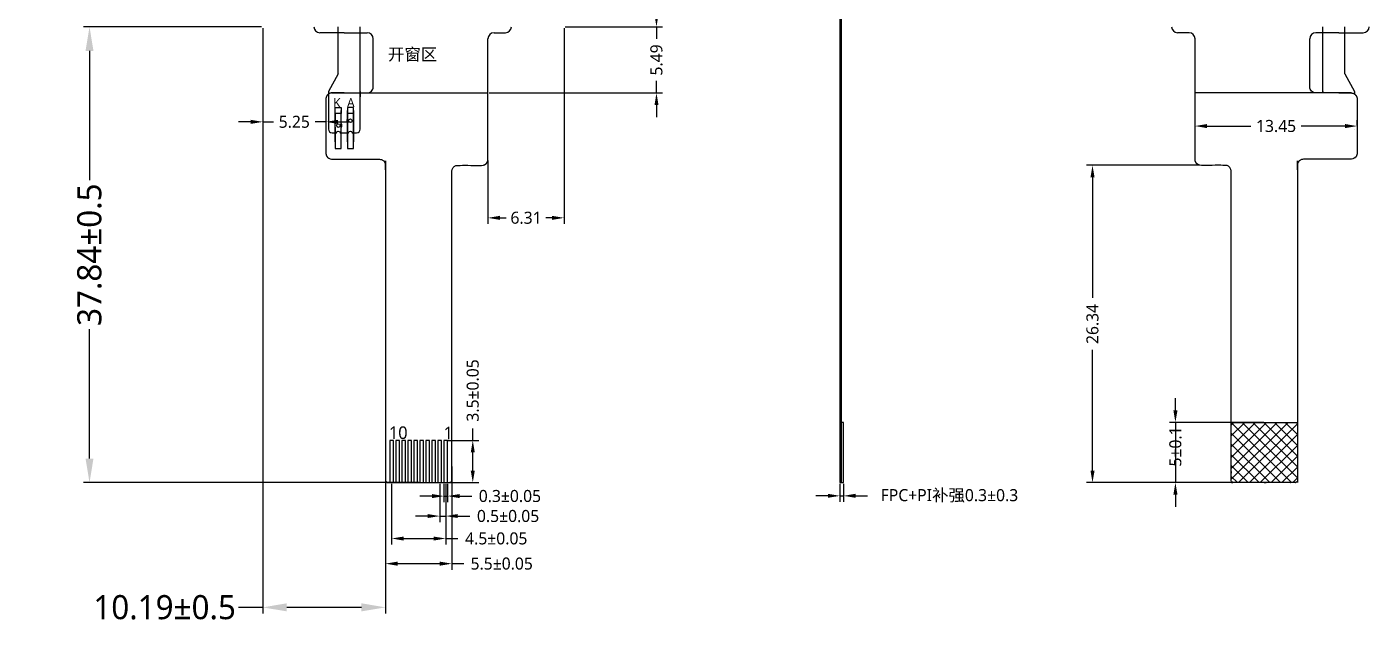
# Model space of a CAD drawing. Header units: millimetres. Extents: x 1265 to 1585, y 239 to 465.
# Drawn here: x 1337.3 to 1448.6, y 321.5 to 371.1 of the extents above; entities that cross this region are included whole.
import ezdxf

# ---------------------------------------------------------------- set-up
doc = ezdxf.new("R2010")
doc.units = ezdxf.units.MM
for name, color, linetype in [('2-BL-FPC', 2, 'Continuous'), ('3-LCD-FPC', 40, 'Continuous'), ('6-标注', 7, 'Continuous')]:
    doc.layers.add(name, color=color, linetype=linetype)
doc.styles.add('PIN文字1', font='', dxfattribs={"height": 4})
doc.styles.add('宋体', font='')
doc.styles.get('PIN文字1').set_extended_font_data('Microsoft YaHei')
doc.styles.get('宋体').set_extended_font_data('Microsoft YaHei')
doc.dimstyles.new('ZY-G1-0.05', dxfattribs={"dimtxt": 1, "dimasz": 1, "dimexe": 0.5, "dimexo": 0.1, "dimgap": 0.5, "dimtad": 0, "dimdsep": 46, "dimtxsty": '宋体', "dimcen": 2, "dimclrd": 7, "dimclre": 7, "dimclrt": 7, "dimadec": 0, "dimazin": 2, "dimtol": 1, "dimtp": 0.05, "dimtm": 0.05, "dimtfac": 1, "dimtmove": 0, "dimatfit": 3, "dimfxl": 1, "dimtolj": 1, "dimarcsym": 0})
doc.dimstyles.new('ZY-G1-0.1', dxfattribs={"dimtxt": 1, "dimasz": 1, "dimexe": 0.5, "dimexo": 0.1, "dimgap": 0.5, "dimtad": 0, "dimdsep": 46, "dimtxsty": '宋体', "dimcen": 2, "dimclrd": 7, "dimclre": 7, "dimclrt": 7, "dimadec": 0, "dimazin": 2, "dimtol": 1, "dimtp": 0.1, "dimtm": 0.1, "dimtfac": 1, "dimtmove": 0, "dimatfit": 3, "dimfxl": 1, "dimtolj": 1, "dimarcsym": 0})
doc.dimstyles.new('ZY-G1-0.1默认', dxfattribs={"dimtxt": 1, "dimasz": 1, "dimexe": 0.5, "dimexo": 0.1, "dimgap": 0.5, "dimtad": 0, "dimdsep": 46, "dimtxsty": '宋体', "dimcen": 2, "dimclrd": 7, "dimclre": 7, "dimclrt": 7, "dimadec": 0, "dimazin": 2, "dimtp": 0.1, "dimtm": 0.1, "dimtfac": 1, "dimtmove": 0, "dimatfit": 3, "dimfxl": 1, "dimtolj": 1, "dimarcsym": 0})
doc.dimstyles.new('ZY-G2-0.1默认', dxfattribs={"dimtxt": 2, "dimasz": 2, "dimexe": 0.5, "dimexo": 0.1, "dimgap": 0.5, "dimtad": 0, "dimdsep": 46, "dimtxsty": '宋体', "dimcen": 2, "dimclrd": 7, "dimclre": 7, "dimclrt": 7, "dimadec": 0, "dimazin": 2, "dimtp": 0.1, "dimtm": 0.1, "dimtfac": 1, "dimtmove": 0, "dimatfit": 3, "dimfxl": 1, "dimtolj": 1, "dimarcsym": 0})
doc.dimstyles.new('ZY-G2-0.5', dxfattribs={"dimtxt": 2, "dimasz": 2, "dimexe": 0.5, "dimexo": 0.1, "dimgap": 0.1, "dimtad": 0, "dimdsep": 46, "dimtxsty": '宋体', "dimcen": 2, "dimclrd": 7, "dimclre": 7, "dimclrt": 7, "dimadec": 0, "dimazin": 2, "dimtol": 1, "dimtp": 0.5, "dimtm": 0.5, "dimtfac": 1, "dimtmove": 0, "dimatfit": 3, "dimfxl": 1, "dimtolj": 1, "dimarcsym": 0})

# ---------------------------------------------------------------- blocks, each defined once
blk = doc.blocks.new('*D127')
at = {"color": 7, "lineweight": -2, "transparency": 16777216}
for p, q in [((1434.18, 362.87), (1434.18, 363.32)), ((1447.62, 362.87), (1447.62, 363.32)), ((1435.18, 362.82), (1438.81, 362.82)), ((1446.62, 362.82), (1442.99, 362.82))]:
    blk.add_line(p, q, dxfattribs=at)
at = {"color": 7, "transparency": 16777216}
for points in [[(1435.18, 362.99), (1435.18, 362.65), (1434.18, 362.82)], [(1446.62, 362.99), (1446.62, 362.65), (1447.62, 362.82)]]:
    blk.add_solid(points, dxfattribs=at)
at = {"layer": '6-标注', "color": 7, "lineweight": -2, "transparency": 16777216}
for p, q in [((1356.92, 420.38), (1356.92, 430.82)), ((1358.92, 430.32), (1363.41, 430.32)), ((1379.72, 430.32), (1375.23, 430.32)), ((1381.72, 420.38), (1381.72, 430.82))]:
    blk.add_line(p, q, dxfattribs=at)
at = {"layer": '6-标注', "color": 7, "transparency": 16777216}
for points in [[(1358.92, 430.65), (1358.92, 429.98), (1356.92, 430.32)], [(1379.72, 430.65), (1379.72, 429.98), (1381.72, 430.32)]]:
    blk.add_solid(points, dxfattribs=at)
at = {"layer": 'Defpoints', "color": 0, "transparency": 16777216}
for p in [(1381.72, 430.32), (1356.92, 420.28), (1381.72, 420.28), (1434.18, 362.77), (1447.62, 362.82), (1447.62, 362.77)]:
    blk.add_point(p, dxfattribs=at)
at = {"color": 7, "transparency": 16777216, "insert": (1440.9, 362.82), "char_height": 1, "attachment_point": 5, "style": '宋体'}
blk.add_mtext('\\A1;13.45', dxfattribs=at)
at = {"layer": '6-标注', "color": 7, "transparency": 16777216, "insert": (1369.32, 430.32), "char_height": 2, "attachment_point": 5, "style": '宋体'}
blk.add_mtext('\\A1;LCD 24.8', dxfattribs=at)
blk = doc.blocks.new('*D128')
at = {"color": 7, "lineweight": -2, "transparency": 16777216}
for p, q in [((1389.49, 372.06), (1389.49, 373.06)), ((1381.92, 371.06), (1389.99, 371.06)), ((1389.49, 371.06), (1389.49, 370.05)), ((1389.49, 365.57), (1389.49, 366.58)), ((1375.61, 365.57), (1389.99, 365.57)), ((1389.49, 364.57), (1389.49, 363.57))]:
    blk.add_line(p, q, dxfattribs=at)
at = {"color": 7, "transparency": 16777216}
for points in [[(1389.33, 372.06), (1389.66, 372.06), (1389.49, 371.06)], [(1389.33, 364.57), (1389.66, 364.57), (1389.49, 365.57)]]:
    blk.add_solid(points, dxfattribs=at)
at = {"layer": '6-标注', "color": 7, "lineweight": -2, "transparency": 16777216}
for p, q in [((1357.97, 419.38), (1357.97, 425.59)), ((1380.67, 419.38), (1380.67, 425.59)), ((1359.97, 425.09), (1361.16, 425.09)), ((1378.67, 425.09), (1377.48, 425.09))]:
    blk.add_line(p, q, dxfattribs=at)
at = {"layer": '6-标注', "color": 7, "transparency": 16777216}
for points in [[(1359.97, 425.42), (1359.97, 424.76), (1357.97, 425.09)], [(1378.67, 425.42), (1378.67, 424.76), (1380.67, 425.09)]]:
    blk.add_solid(points, dxfattribs=at)
at = {"layer": 'Defpoints', "color": 0, "transparency": 16777216}
for p in [(1380.67, 425.09), (1357.97, 419.28), (1380.67, 419.28), (1381.82, 371.06), (1389.49, 371.06), (1375.51, 365.57)]:
    blk.add_point(p, dxfattribs=at)
at = {"color": 7, "transparency": 16777216, "insert": (1389.49, 368.31), "char_height": 1, "attachment_point": 5, "rotation": 90, "style": '宋体'}
blk.add_mtext('\\A1;5.49', dxfattribs=at)
at = {"layer": '6-标注', "color": 7, "transparency": 16777216, "insert": (1369.32, 425.09), "char_height": 2, "attachment_point": 5, "style": '宋体'}
blk.add_mtext('\\A1;LCD AA 22.7', dxfattribs=at)
blk = doc.blocks.new('*D129')
at = {"color": 7, "lineweight": -2, "transparency": 16777216}
for p, q in [((1381.82, 370.96), (1381.82, 354.7)), ((1375.51, 359.96), (1375.51, 354.7)), ((1376.51, 355.2), (1377.02, 355.2)), ((1380.82, 355.2), (1380.31, 355.2))]:
    blk.add_line(p, q, dxfattribs=at)
at = {"color": 7, "transparency": 16777216}
for points in [[(1376.51, 355.37), (1376.51, 355.03), (1375.51, 355.2)], [(1380.82, 355.37), (1380.82, 355.03), (1381.82, 355.2)]]:
    blk.add_solid(points, dxfattribs=at)
at = {"layer": '6-标注', "color": 7, "lineweight": -2, "transparency": 16777216}
for p, q in [((1356.82, 420.28), (1341.4, 420.28)), ((1341.9, 418.28), (1341.9, 405.31)), ((1341.9, 373.76), (1341.9, 386.73)), ((1359.42, 371.76), (1341.4, 371.76))]:
    blk.add_line(p, q, dxfattribs=at)
at = {"layer": '6-标注', "color": 7, "transparency": 16777216}
for points in [[(1341.57, 418.28), (1342.24, 418.28), (1341.9, 420.28)], [(1341.57, 373.76), (1342.24, 373.76), (1341.9, 371.76)]]:
    blk.add_solid(points, dxfattribs=at)
at = {"layer": 'Defpoints', "color": 0, "transparency": 16777216}
for p in [(1356.92, 420.28), (1341.9, 371.76), (1359.52, 371.76), (1381.82, 371.06), (1375.51, 360.06), (1381.82, 355.2)]:
    blk.add_point(p, dxfattribs=at)
at = {"color": 7, "transparency": 16777216, "insert": (1378.67, 355.2), "char_height": 1, "attachment_point": 5, "style": '宋体'}
blk.add_mtext('\\A1;6.31', dxfattribs=at)
at = {"layer": '6-标注', "color": 7, "transparency": 16777216, "insert": (1341.9, 396.02), "char_height": 2, "attachment_point": 5, "rotation": 90, "style": '宋体'}
blk.add_mtext('\\A1;LCD TFT 48.52', dxfattribs=at)
blk = doc.blocks.new('*D130')
at = {"color": 7, "lineweight": -2, "transparency": 16777216}
for p, q in [((1355.82, 363.17), (1354.82, 363.17)), ((1356.82, 363.44), (1356.82, 362.67)), ((1356.82, 363.17), (1357.72, 363.17)), ((1362.07, 363.17), (1361.16, 363.17)), ((1362.07, 363.44), (1362.07, 362.67)), ((1363.07, 363.17), (1364.07, 363.17))]:
    blk.add_line(p, q, dxfattribs=at)
at = {"color": 7, "transparency": 16777216}
for points in [[(1355.82, 363.34), (1355.82, 363), (1356.82, 363.17)], [(1363.07, 363.34), (1363.07, 363), (1362.07, 363.17)]]:
    blk.add_solid(points, dxfattribs=at)
at = {"layer": '6-标注', "color": 7, "lineweight": -2, "transparency": 16777216}
for p, q in [((1357.87, 419.28), (1351.18, 419.28)), ((1351.68, 417.28), (1351.68, 406.85)), ((1351.68, 378.56), (1351.68, 388.98)), ((1357.87, 376.56), (1351.18, 376.56))]:
    blk.add_line(p, q, dxfattribs=at)
at = {"layer": '6-标注', "color": 7, "transparency": 16777216}
for points in [[(1351.35, 417.28), (1352.02, 417.28), (1351.68, 419.28)], [(1351.35, 378.56), (1352.02, 378.56), (1351.68, 376.56)]]:
    blk.add_solid(points, dxfattribs=at)
at = {"layer": 'Defpoints', "color": 0, "transparency": 16777216}
for p in [(1357.97, 419.28), (1351.68, 376.56), (1357.97, 376.56), (1356.82, 363.54), (1362.07, 363.54), (1362.07, 363.17)]:
    blk.add_point(p, dxfattribs=at)
at = {"color": 7, "transparency": 16777216, "insert": (1359.44, 363.17), "char_height": 1, "attachment_point": 5, "style": '宋体'}
blk.add_mtext('\\A1;5.25', dxfattribs=at)
at = {"layer": '6-标注', "color": 7, "transparency": 16777216, "insert": (1351.68, 397.92), "char_height": 2, "attachment_point": 5, "rotation": 90, "style": '宋体'}
blk.add_mtext('\\A1;LCD AA 42.72', dxfattribs=at)
blk = doc.blocks.new('*D126')
at = {"color": 7, "lineweight": -2, "transparency": 16777216}
for p, q in [((1434.58, 359.56), (1425.17, 359.56)), ((1425.67, 358.56), (1425.67, 348.55)), ((1425.67, 334.22), (1425.67, 344.23)), ((1367.01, 334.56), (1367.01, 325.99)), ((1372.51, 334.56), (1372.51, 325.99)), ((1439.83, 333.22), (1425.17, 333.22)), ((1368.01, 326.49), (1371.51, 326.49)), ((1372.51, 326.49), (1373.51, 326.49))]:
    blk.add_line(p, q, dxfattribs=at)
at = {"color": 7, "transparency": 16777216}
for points in [[(1425.5, 358.56), (1425.84, 358.56), (1425.67, 359.56)], [(1425.5, 334.22), (1425.84, 334.22), (1425.67, 333.22)], [(1368.01, 326.66), (1368.01, 326.32), (1367.01, 326.49)], [(1371.51, 326.66), (1371.51, 326.32), (1372.51, 326.49)]]:
    blk.add_solid(points, dxfattribs=at)
at = {"layer": 'Defpoints', "color": 0, "transparency": 16777216}
for p in [(1425.67, 359.56), (1434.68, 359.56), (1367.01, 334.66), (1372.51, 334.66), (1439.93, 333.22), (1372.51, 326.49)]:
    blk.add_point(p, dxfattribs=at)
at = {"color": 7, "transparency": 16777216, "insert": (1425.67, 346.39), "char_height": 1, "attachment_point": 5, "rotation": 90, "style": '宋体'}
blk.add_mtext('\\A1;26.34', dxfattribs=at)
at = {"color": 7, "transparency": 16777216, "insert": (1376.65, 326.49), "char_height": 1, "attachment_point": 5, "style": '宋体'}
blk.add_mtext('\\A1;5.5±0.05', dxfattribs=at)
blk = doc.blocks.new('*U122')
at = {"layer": '3-LCD-FPC', "color": 40}
blk.add_lwpolyline([(-0.15, -1.75), (0.15, -1.75), (0.15, 1.75), (-0.15, 1.75)], close=True, dxfattribs=at)
blk = doc.blocks.new('*U123')
at = {"color": 0, "linetype": 'ByBlock', "lineweight": -2, "transparency": 16777216}
for p in [(0, 0), (0.5, 0), (1, 0), (1.5, 0), (2, 0), (2.5, 0), (3, 0), (3.5, 0), (4, 0), (4.5, 0)]:
    blk.add_blockref('*U122', p, dxfattribs=at)
blk = doc.blocks.new('*D133')
at = {"color": 7, "lineweight": -2, "transparency": 16777216}
for p, q in [((1356.72, 371.06), (1341.95, 371.06)), ((1342.45, 369.06), (1342.45, 358.32)), ((1342.45, 335.22), (1342.45, 345.96)), ((1369.76, 333.22), (1341.95, 333.22))]:
    blk.add_line(p, q, dxfattribs=at)
at = {"color": 7, "transparency": 16777216}
for points in [[(1342.12, 369.06), (1342.78, 369.06), (1342.45, 371.06)], [(1342.12, 335.22), (1342.78, 335.22), (1342.45, 333.22)]]:
    blk.add_solid(points, dxfattribs=at)
at = {"layer": 'Defpoints', "color": 0, "transparency": 16777216}
for p in [(1356.82, 371.06), (1342.45, 333.22), (1369.86, 333.22)]:
    blk.add_point(p, dxfattribs=at)
at = {"color": 7, "transparency": 16777216, "insert": (1342.45, 352.14), "char_height": 2, "attachment_point": 5, "rotation": 90, "style": '宋体'}
blk.add_mtext('\\A1;37.84±0.5', dxfattribs=at)
blk = doc.blocks.new('*D134')
at = {"color": 7, "lineweight": -2, "transparency": 16777216}
for p, q in [((1356.82, 370.96), (1356.82, 322.36)), ((1367.01, 350.87), (1367.01, 322.36)), ((1356.82, 322.86), (1354.82, 322.86)), ((1365.01, 322.86), (1358.82, 322.86))]:
    blk.add_line(p, q, dxfattribs=at)
at = {"color": 7, "transparency": 16777216}
for points in [[(1358.82, 323.2), (1358.82, 322.53), (1356.82, 322.86)], [(1365.01, 323.2), (1365.01, 322.53), (1367.01, 322.86)]]:
    blk.add_solid(points, dxfattribs=at)
at = {"layer": 'Defpoints', "color": 0, "transparency": 16777216}
for p in [(1356.82, 371.06), (1367.01, 350.97), (1367.01, 322.86)]:
    blk.add_point(p, dxfattribs=at)
at = {"color": 7, "transparency": 16777216, "insert": (1348.68, 322.86), "char_height": 2, "attachment_point": 5, "style": '宋体'}
blk.add_mtext('\\A1;10.19±0.5', dxfattribs=at)
blk = doc.blocks.new('*D135')
at = {"color": 7, "lineweight": -2, "transparency": 16777216}
for p, q in [((1371.86, 333.12), (1371.86, 331.6)), ((1372.16, 333.12), (1372.16, 331.6)), ((1370.86, 332.1), (1369.86, 332.1)), ((1371.86, 332.1), (1372.16, 332.1)), ((1373.16, 332.1), (1374.16, 332.1))]:
    blk.add_line(p, q, dxfattribs=at)
at = {"color": 7, "transparency": 16777216}
for points in [[(1370.86, 332.27), (1370.86, 331.93), (1371.86, 332.1)], [(1373.16, 332.27), (1373.16, 331.93), (1372.16, 332.1)]]:
    blk.add_solid(points, dxfattribs=at)
at = {"layer": 'Defpoints', "color": 0, "transparency": 16777216}
for p in [(1371.86, 333.22), (1372.16, 333.22), (1372.16, 332.1)]:
    blk.add_point(p, dxfattribs=at)
at = {"color": 7, "transparency": 16777216, "insert": (1377.33, 332.1), "char_height": 1, "attachment_point": 5, "style": '宋体'}
blk.add_mtext('\\A1;0.3±0.05', dxfattribs=at)
blk = doc.blocks.new('*D136')
at = {"color": 7, "lineweight": -2, "transparency": 16777216}
for p, q in [((1374.25, 336.72), (1374.25, 337.72)), ((1372.11, 336.72), (1374.75, 336.72)), ((1374.25, 334.22), (1374.25, 335.72)), ((1372.11, 333.22), (1374.75, 333.22))]:
    blk.add_line(p, q, dxfattribs=at)
at = {"color": 7, "transparency": 16777216}
for points in [[(1374.08, 335.72), (1374.42, 335.72), (1374.25, 336.72)], [(1374.08, 334.22), (1374.42, 334.22), (1374.25, 333.22)]]:
    blk.add_solid(points, dxfattribs=at)
at = {"layer": 'Defpoints', "color": 0, "transparency": 16777216}
for p in [(1372.01, 336.72), (1374.25, 336.72), (1372.01, 333.22)]:
    blk.add_point(p, dxfattribs=at)
at = {"color": 7, "transparency": 16777216, "insert": (1374.25, 340.87), "char_height": 1, "attachment_point": 5, "rotation": 90, "style": '宋体'}
blk.add_mtext('\\A1;3.5±0.05', dxfattribs=at)
blk = doc.blocks.new('*D137')
at = {"color": 7, "lineweight": -2, "transparency": 16777216}
for p, q in [((1371.51, 333.12), (1371.51, 329.94)), ((1372.01, 333.12), (1372.01, 329.94)), ((1370.51, 330.44), (1369.51, 330.44)), ((1371.51, 330.44), (1372.01, 330.44)), ((1373.01, 330.44), (1374.01, 330.44))]:
    blk.add_line(p, q, dxfattribs=at)
at = {"color": 7, "transparency": 16777216}
for points in [[(1370.51, 330.61), (1370.51, 330.28), (1371.51, 330.44)], [(1373.01, 330.61), (1373.01, 330.28), (1372.01, 330.44)]]:
    blk.add_solid(points, dxfattribs=at)
at = {"layer": 'Defpoints', "color": 0, "transparency": 16777216}
for p in [(1371.51, 333.22), (1372.01, 333.22), (1372.01, 330.44)]:
    blk.add_point(p, dxfattribs=at)
at = {"color": 7, "transparency": 16777216, "insert": (1377.18, 330.44), "char_height": 1, "attachment_point": 5, "style": '宋体'}
blk.add_mtext('\\A1;0.5±0.05', dxfattribs=at)
blk = doc.blocks.new('*D138')
at = {"color": 7, "lineweight": -2, "transparency": 16777216}
for p, q in [((1367.51, 333.12), (1367.51, 328.08)), ((1372.01, 333.12), (1372.01, 328.08)), ((1368.51, 328.58), (1371.01, 328.58)), ((1372.01, 328.58), (1373.01, 328.58))]:
    blk.add_line(p, q, dxfattribs=at)
at = {"color": 7, "transparency": 16777216}
for points in [[(1368.51, 328.74), (1368.51, 328.41), (1367.51, 328.58)], [(1371.01, 328.74), (1371.01, 328.41), (1372.01, 328.58)]]:
    blk.add_solid(points, dxfattribs=at)
at = {"layer": 'Defpoints', "color": 0, "transparency": 16777216}
for p in [(1367.51, 333.22), (1372.01, 333.22), (1372.01, 328.58)]:
    blk.add_point(p, dxfattribs=at)
at = {"color": 7, "transparency": 16777216, "insert": (1376.2, 328.58), "char_height": 1, "attachment_point": 5, "style": '宋体'}
blk.add_mtext('\\A1;4.5±0.05', dxfattribs=at)
blk = doc.blocks.new('*D139')
at = {"color": 7, "lineweight": -2, "transparency": 16777216}
for p, q in [((1432.55, 339.22), (1432.55, 340.22)), ((1437.08, 338.22), (1432.05, 338.22)), ((1432.55, 338.22), (1432.55, 333.22)), ((1437.28, 333.22), (1432.05, 333.22)), ((1432.55, 332.22), (1432.55, 331.22))]:
    blk.add_line(p, q, dxfattribs=at)
at = {"color": 7, "transparency": 16777216}
for points in [[(1432.38, 339.22), (1432.72, 339.22), (1432.55, 338.22)], [(1432.38, 332.22), (1432.72, 332.22), (1432.55, 333.22)]]:
    blk.add_solid(points, dxfattribs=at)
at = {"layer": 'Defpoints', "color": 0, "transparency": 16777216}
for p in [(1437.18, 338.22), (1432.55, 333.22), (1437.38, 333.22)]:
    blk.add_point(p, dxfattribs=at)
at = {"color": 7, "transparency": 16777216, "insert": (1432.55, 336.22), "char_height": 1, "attachment_point": 5, "rotation": 90, "style": '宋体'}
blk.add_mtext('\\A1;5±0.1', dxfattribs=at)
blk = doc.blocks.new('*D140')
at = {"color": 7, "lineweight": -2, "transparency": 16777216}
for p, q in [((1404.71, 333.12), (1404.71, 331.62)), ((1405.01, 333.12), (1405.01, 331.62)), ((1403.71, 332.12), (1402.71, 332.12)), ((1404.71, 332.12), (1405.01, 332.12)), ((1406.01, 332.12), (1407.01, 332.12))]:
    blk.add_line(p, q, dxfattribs=at)
at = {"color": 7, "transparency": 16777216}
for points in [[(1403.71, 332.29), (1403.71, 331.96), (1404.71, 332.12)], [(1406.01, 332.29), (1406.01, 331.96), (1405.01, 332.12)]]:
    blk.add_solid(points, dxfattribs=at)
at = {"layer": 'Defpoints', "color": 0, "transparency": 16777216}
for p in [(1404.71, 333.22), (1405.01, 333.22), (1405.01, 332.12)]:
    blk.add_point(p, dxfattribs=at)
at = {"color": 7, "transparency": 16777216, "insert": (1413.63, 332.12), "char_height": 1, "attachment_point": 5, "style": '宋体'}
blk.add_mtext('\\A1; FPC+PI补强0.3±0.3', dxfattribs=at)

msp = doc.modelspace()

# ---------------------------------------------------------------- hatches: boundary and pattern name
h = msp.add_hatch()
h.set_pattern_fill('ANSI37', color=40, scale=0.2)
edge = h.paths.add_edge_path()
edge.add_line((1442.678, 338.219), (1437.178, 338.219))
edge.add_spline(control_points=[(1437.178, 338.219), (1437.178, 336.439), (1437.178, 334.659)], knot_values=[15.8539816, 15.8539816, 15.8539816, 15.9998833, 15.9998833, 15.9998833], weights=[1, 1, 1], degree=2, periodic=0)
edge.add_spline(control_points=[(1437.178, 334.659), (1437.178, 334.039), (1437.178, 333.419)], knot_values=[14.8539816, 14.8539816, 14.8539816, 15.8539816, 15.8539816, 15.8539816], weights=[1, 1, 1], degree=2, periodic=0)
edge.add_spline(control_points=[(1437.178, 333.419), (1437.178, 333.336), (1437.237, 333.277)], knot_values=[14.0685835, 14.0685835, 14.0685835, 14.8539816, 14.8539816, 14.8539816], weights=[1, 0.9238795, 1], degree=2, periodic=0)
edge.add_spline(control_points=[(1437.237, 333.277), (1437.296, 333.219), (1437.378, 333.219)], knot_values=[13.2831853, 13.2831853, 13.2831853, 14.0685835, 14.0685835, 14.0685835], weights=[1, 0.9238795, 1], degree=2, periodic=0)
edge.add_spline(control_points=[(1437.378, 333.219), (1439.928, 333.219), (1442.478, 333.219)], knot_values=[12.2831853, 12.2831853, 12.2831853, 13.2831853, 13.2831853, 13.2831853], weights=[1, 1, 1], degree=2, periodic=0)
edge.add_spline(control_points=[(1442.478, 333.219), (1442.561, 333.219), (1442.62, 333.277), (1442.678, 333.336), (1442.678, 333.419)], knot_values=[10.7124133, 10.7124133, 10.7124133, 11.4978115, 11.4978115, 12.2831853, 12.2831853, 12.2831853], weights=[1, 0.9238795, 1, 0.9238819, 0.9999953], degree=2, periodic=0)
edge.add_spline(control_points=[(1442.678, 333.419), (1442.678, 333.762), (1442.678, 334.104)], knot_values=[10.1593172, 10.1593172, 10.1593172, 10.712389, 10.712389, 10.712389], weights=[1, 1, 1], degree=2, periodic=0)
edge.add_spline(control_points=[(1442.678, 334.104), (1442.678, 334.382), (1442.678, 334.659)], knot_values=[9.712389, 9.712389, 9.712389, 10.1593172, 10.1593172, 10.1593172], weights=[1, 1, 1], degree=2, periodic=0)
edge.add_spline(control_points=[(1442.678, 334.659), (1442.678, 336.439), (1442.678, 338.219)], knot_values=[9.5664873, 9.5664873, 9.5664873, 9.712389, 9.712389, 9.712389], weights=[1, 1, 1], degree=2, periodic=0)

# ---------------------------------------------------------------- linework, layer by layer
at = {"color": 40}
for p, q in [((1404.715, 372.569), (1404.715, 333.219)), ((1404.845, 333.219), (1404.845, 372.569)), ((1363.571, 370.569), (1365.493, 370.569)), ((1375.511, 360.059), (1375.511, 370.069)), ((1434.178, 360.059), (1434.178, 370.069)), ((1446.118, 370.569), (1444.196, 370.569)), ((1362.748, 366.569), (1362.748, 366.569)), ((1446.941, 366.569), (1446.941, 366.569)), ((1367.011, 354.277), (1367.011, 347.66)), ((1442.678, 354.277), (1442.678, 347.66)), ((1405.015, 338.219), (1404.845, 338.219)), ((1405.015, 333.219), (1405.015, 338.219)), ((1439.89, 338.219), (1437.178, 338.219)), ((1437.178, 338.219), (1442.678, 338.219)), ((1404.715, 333.219), (1404.845, 333.219)), ((1404.845, 333.219), (1405.015, 333.219))]:
    msp.add_line(p, q, dxfattribs=at)
for points in [[(1363.571, 365.569), (1362.566, 365.569), (1374.587, 365.569), (1375.511, 365.569)], [(1446.118, 365.569), (1447.123, 365.569), (1435.103, 365.569), (1434.178, 365.569)], [(1367.011, 352.139), (1367.011, 342.723), (1367.011, 333.219)], [(1442.678, 352.139), (1442.678, 342.723), (1442.678, 333.219)]]:
    msp.add_lwpolyline(points, dxfattribs=at)
for points in [[(1362.566, 365.569), (1362.066, 365.569), (1362.066, 365.069), (1362.066, 362.819), (1362.066, 360.569), (1362.066, 360.362), (1362.212, 360.215), (1362.359, 360.069), (1362.566, 360.069), (1362.963, 360.069), (1363.361, 360.069), (1364.936, 360.069), (1366.511, 360.069), (1367.011, 360.069), (1367.011, 359.569), (1367.011, 359.314), (1367.011, 359.059), (1367.011, 346.859), (1367.011, 334.659), (1367.011, 334.039), (1367.011, 333.419), (1367.011, 333.336), (1367.07, 333.277), (1367.128, 333.219), (1367.211, 333.219), (1369.761, 333.219), (1372.311, 333.219), (1372.394, 333.219), (1372.452, 333.277), (1372.511, 333.336), (1372.511, 333.419), (1372.511, 334.039), (1372.511, 334.659), (1372.511, 346.859), (1372.511, 359.059), (1372.511, 359.559), (1373.011, 359.559), (1374.011, 359.559), (1375.011, 359.559), (1375.511, 359.559), (1375.511, 360.059)], [(1447.123, 365.569), (1447.623, 365.569), (1447.623, 365.069), (1447.623, 362.819), (1447.623, 360.569), (1447.623, 360.362), (1447.477, 360.215), (1447.331, 360.069), (1447.123, 360.069), (1446.726, 360.069), (1446.328, 360.069), (1444.753, 360.069), (1443.178, 360.069), (1442.678, 360.069), (1442.678, 359.569), (1442.678, 359.314), (1442.678, 359.059), (1442.678, 346.859), (1442.678, 334.659), (1442.678, 334.039), (1442.678, 333.419), (1442.678, 333.336), (1442.62, 333.277), (1442.561, 333.219), (1442.478, 333.219), (1439.928, 333.219), (1437.378, 333.219), (1437.296, 333.219), (1437.237, 333.277), (1437.178, 333.336), (1437.178, 333.419), (1437.178, 334.039), (1437.178, 334.659), (1437.178, 346.859), (1437.178, 359.059), (1437.178, 359.559), (1436.678, 359.559), (1435.678, 359.559), (1434.678, 359.559), (1434.178, 359.559), (1434.178, 360.059)]]:
    msp.add_rational_spline(points, [1, 0.707106781187, 1, 1, 1, 0.923879532511, 1, 0.923879532511, 1, 1, 1, 1, 1, 0.707106781187, 1, 1, 1, 1, 1, 1, 1, 0.923879532511, 1, 0.923879532511, 1, 1, 1, 0.923879532511, 1, 0.923879532511, 1, 1, 1, 1, 1, 0.707106781187, 1, 1, 1, 0.707106781187, 1], degree=2, knots=[0, 0, 0, 1.5707963, 1.5707963, 2.5707963, 2.5707963, 3.3561945, 3.3561945, 4.1415927, 4.1415927, 5.1415927, 5.1415927, 6.1415927, 6.1415927, 7.712389, 7.712389, 8.712389, 8.712389, 9.712389, 9.712389, 10.712389, 10.712389, 11.4977871, 11.4977871, 12.2831853, 12.2831853, 13.2831853, 13.2831853, 14.0685835, 14.0685835, 14.8539816, 14.8539816, 15.8539816, 15.8539816, 16.8539816, 16.8539816, 18.424778, 18.424778, 19.424778, 19.424778, 20.9955743, 20.9955743, 20.9955743], dxfattribs=at)
at = {"layer": '2-BL-FPC', "color": 2}
for p, q in [((1363.071, 367.162), (1363.071, 371.059)), ((1364.913, 365.684), (1364.913, 371.059)), ((1444.777, 365.684), (1444.777, 371.059)), ((1446.618, 367.162), (1446.618, 371.059)), ((1362.843, 361.509), (1362.843, 364.109)), ((1363.343, 363.024), (1363.343, 363.859)), ((1363.843, 361.509), (1363.843, 364.109)), ((1364.343, 364.109), (1364.343, 361.509)), ((1363.343, 362.259), (1363.343, 362.693))]:
    msp.add_line(p, q, dxfattribs=at)
for points in [[(1363.071, 367.162), (1362.271, 365.691), (1362.271, 362.559, 0.4142136), (1362.571, 362.259), (1362.943, 362.259, -1), (1363.243, 362.259), (1363.943, 362.259, -1), (1364.243, 362.259), (1364.613, 362.259, 0.4142136), (1364.913, 362.559), (1364.913, 365.684), (1364.913, 365.259)], [(1364.343, 362.259), (1364.343, 363.093, 0.3015113), (1364.343, 363.424), (1364.343, 363.859), (1364.343, 364.359), (1363.843, 364.359), (1363.843, 363.859), (1363.843, 363.424, 0.3015113), (1363.843, 363.093), (1363.843, 362.259), (1363.843, 360.959), (1364.343, 360.959), (1364.343, 363.859), (1363.843, 363.859), (1363.843, 362.259), (1363.843, 360.959)], [(1362.843, 363.859), (1362.843, 363.024, 0.3015113), (1362.843, 362.693), (1362.843, 362.259), (1362.843, 360.959), (1363.343, 360.959), (1363.343, 361.509), (1363.343, 364.109)]]:
    msp.add_lwpolyline(points, format="xyb", dxfattribs=at)
msp.add_lwpolyline([(1446.618, 367.162), (1447.418, 365.691), (1447.418, 365.472)], dxfattribs=at)
for points in [[(1444.777, 365.569), (1444.777, 365.684)], [(1362.843, 363.859), (1362.843, 364.359), (1363.343, 364.359), (1363.343, 363.859)], [(1447.418, 362.559), (1447.418, 362.559)]]:
    msp.add_lwpolyline(points, close=True, dxfattribs=at)
for centre in [(1364.093, 363.259), (1363.093, 362.859)]:
    msp.add_circle(centre, 0.15, dxfattribs=at)
msp.add_arc((1363.093, 362.859), 0.3, 326.44269, 33.55731, dxfattribs=at)
at = {"layer": '3-LCD-FPC', "color": 40}
for p, q in [((1363.571, 370.569), (1361.566, 370.569)), ((1365.993, 366.069), (1365.993, 370.069)), ((1376.013, 370.569), (1376.956, 370.569)), ((1433.676, 370.569), (1432.733, 370.569)), ((1443.696, 366.069), (1443.696, 370.069)), ((1446.118, 370.569), (1448.123, 370.569))]:
    msp.add_line(p, q, dxfattribs=at)
for points in [[(1365.493, 365.569), (1365.493, 365.569, 0.4142136), (1365.993, 366.069)], [(1444.196, 365.569), (1444.196, 365.569, -0.4142136), (1443.696, 366.069)]]:
    msp.add_lwpolyline(points, format="xyb", dxfattribs=at)
for centre, start, end in [((1361.566, 371.069), 180, 270), ((1376.956, 371.069), 270, 0), ((1432.733, 371.069), 180, 270), ((1448.123, 371.069), 270, 0), ((1365.493, 370.069), 0, 90), ((1376.011, 370.069), 90, 180), ((1433.678, 370.069), 0, 90), ((1444.196, 370.069), 90, 180)]:
    msp.add_arc(centre, 0.5, start, end, dxfattribs=at)

# ---------------------------------------------------------------- block references
at = {"color": 40}
msp.add_blockref('*U123', (1367.511, 334.969), dxfattribs=at)

# ---------------------------------------------------------------- texts
at = {"color": 40, "attachment_point": 1, "style": 'PIN文字1'}
for s, width, gutter_width, insert, char_height in [('开窗区', 4.91973, 20, (1367.211, 369.273), 1), ('10', 0.21424, 5.233, (1367.284, 337.887), 1.0465), ('1', 0.21424, 5.233, (1371.829, 337.867), 1.047)]:
    msp.add_mtext_dynamic_manual_height_columns(s, width=width, gutter_width=gutter_width, heights=[0], dxfattribs=dict(at, insert=insert, char_height=char_height))
at = {"layer": '2-BL-FPC', "color": 2, "style": '宋体'}
for s, p in [('K', (1362.666, 364.387)), ('A', (1363.82, 364.391))]:
    msp.add_text(s, height=0.75, dxfattribs=at).set_placement(p)

# ---------------------------------------------------------------- dimensions: what is measured, and where the dimension line sits
at = {"color": 40}
for base, p1, p2, dimstyle, picture, middle in [((1447.623482515, 362.818611908), (1434.178482515, 362.770584321), (1447.623482515, 362.770584321), 'ZY-G1-0.1默认', '*D127', (1440.900982515, 362.818611908)), ((1381.821, 355.201), (1375.511, 360.059), (1381.821, 371.059), 'ZY-G1-0.1默认', '*D129', (1378.666, 355.201)), ((1362.065971568, 363.170657553), (1356.820971568, 363.536742824), (1362.065971568, 363.536742824), 'ZY-G1-0.1默认', '*D130', (1359.443471568, 363.170657553)), ((1372.011, 328.576), (1367.511, 333.219), (1372.011, 333.219), 'ZY-G1-0.05', '*D138', (1376.205, 328.576)), ((1372.011, 330.443), (1371.511, 333.219), (1372.011, 333.219), 'ZY-G1-0.05', '*D137', (1377.181, 330.443)), ((1372.161, 332.101), (1371.861, 333.219), (1372.161, 333.219), 'ZY-G1-0.05', '*D135', (1377.331, 332.101))]:
    dim = msp.add_linear_dim(base=base, p1=p1, p2=p2, dimstyle=dimstyle, dxfattribs=at)
    dim.commit()
    dim.dimension.update_dxf_attribs({"geometry": picture, "text_midpoint": middle})
for base, p1, p2, dimstyle, picture, middle in [((1389.494, 371.059), (1375.511, 365.569), (1381.821, 371.059), 'ZY-G1-0.1默认', '*D128', (1389.494, 368.314)), ((1342.45, 333.219), (1356.821, 371.059), (1369.861, 333.219), 'ZY-G2-0.5', '*D133', (1342.45, 352.139)), ((1425.671, 359.559), (1439.928, 333.219), (1434.678, 359.559), 'ZY-G1-0.1默认', '*D126', (1425.671, 346.389)), ((1374.25, 336.719), (1372.011, 333.219), (1372.011, 336.719), 'ZY-G1-0.05', '*D136', (1374.25, 340.872))]:
    dim = msp.add_linear_dim(base=base, p1=p1, p2=p2, angle=90, dimstyle=dimstyle, dxfattribs=at)
    dim.commit()
    dim.dimension.update_dxf_attribs({"geometry": picture, "text_midpoint": middle})
dim = msp.add_linear_dim(base=(1367.011, 322.862), p1=(1356.821, 371.059), p2=(1367.011, 350.968), dimstyle='ZY-G2-0.5', dxfattribs=at)
dim.commit()
dim.dimension.update_dxf_attribs({"geometry": '*D134', "text_midpoint": (1348.684, 322.862), "dimtype": 160})
at = {"color": 242, "true_color": 0xcd2027}
dim = msp.add_linear_dim(base=(1372.511, 326.488), p1=(1367.011, 334.659), p2=(1372.511, 334.659), dimstyle='ZY-G1-0.05', dxfattribs=at)
dim.commit()
dim.dimension.update_dxf_attribs({"geometry": '*D126', "text_midpoint": (1376.654, 326.488), "dimtype": 160})
at = {"color": 40}
dim = msp.add_linear_dim(base=(1432.548, 333.219), p1=(1437.178, 338.219), p2=(1437.378, 333.219), angle=90, dimstyle='ZY-G1-0.1', dxfattribs=at)
dim.commit()
dim.dimension.update_dxf_attribs({"geometry": '*D139', "text_midpoint": (1432.548, 336.224), "dimtype": 160})
dim = msp.add_linear_dim(base=(1405.015, 332.123), p1=(1404.715, 333.219), p2=(1405.015, 333.219), text=' FPC+PI补强<>±0.3', dimstyle='ZY-G1-0.1默认', dxfattribs=at)
dim.commit()
dim.dimension.update_dxf_attribs({"geometry": '*D140', "text_midpoint": (1413.63, 332.123)})
at = {"layer": '6-标注', "color": 40}
for base, p1, p2, text, picture, middle in [((1381.721, 430.317), (1356.921, 420.279), (1381.721, 420.279), 'LCD <>', '*D127', (1369.321, 430.317)), ((1380.668471568, 425.08864513), (1357.973471568, 419.278611908), (1380.668471568, 419.278611908), 'LCD AA <>', '*D128', (1369.320971568, 425.08864513))]:
    dim = msp.add_linear_dim(base=base, p1=p1, p2=p2, text=text, dimstyle='ZY-G2-0.1默认', dxfattribs=at)
    dim.commit()
    dim.dimension.update_dxf_attribs({"geometry": picture, "text_midpoint": middle, "dimtype": 160})
for base, p1, p2, text, picture, middle in [((1341.903, 371.759), (1356.921, 420.279), (1359.521, 371.759), 'LCD TFT <>', '*D129', (1341.903, 396.019)), ((1351.683, 376.559), (1357.973, 419.279), (1357.973, 376.559), 'LCD AA <>', '*D130', (1351.683, 397.919))]:
    dim = msp.add_linear_dim(base=base, p1=p1, p2=p2, angle=90, text=text, dimstyle='ZY-G2-0.1默认', dxfattribs=at)
    dim.commit()
    dim.dimension.update_dxf_attribs({"geometry": picture, "text_midpoint": middle})

doc.saveas('drawing.dxf')
